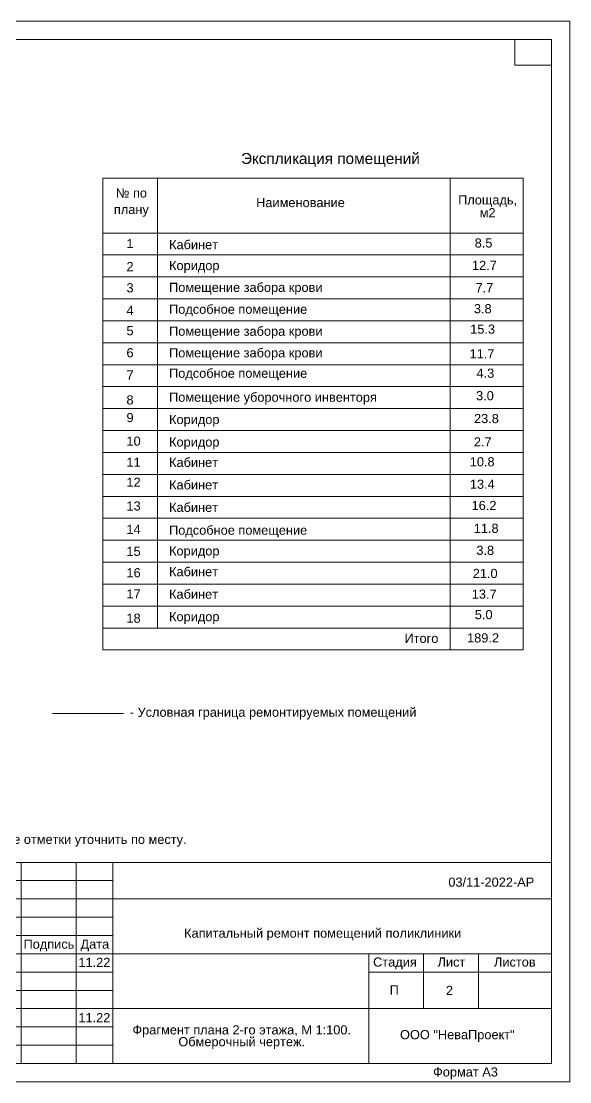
# Model space of a CAD drawing. Header units: metres. Extents: x 14679.5 to 14720.5, y 5478.8 to 5507.8.
# Drawn here: x 14705.55 to 14720.55, y 5478.8 to 5507.8 of the extents above; entities that cross this region are included whole.
import ezdxf
from ezdxf.enums import TextEntityAlignment as Align

# ---------------------------------------------------------------- set-up
doc = ezdxf.new("R2010")
doc.units = ezdxf.units.M
doc.header["$MEASUREMENT"] = 0
doc.linetypes.add('DGN Style 4', pattern=[5.601258, 2.79888, -1.39944, 0.003499, -1.39944])
doc.layers.add('Level 50', color=7, linetype='Continuous', lineweight=0)
doc.layers.add('Level 63', color=7, linetype='Continuous', lineweight=0)
doc.styles.add('ARIAL', font='arial.ttf')
doc.styles.add('Style-Arial', font='arial.ttf')

msp = doc.modelspace()

# ---------------------------------------------------------------- linework, layer by layer
at = {"color": 7, "linetype": 'Continuous', "lineweight": 13}
for p, q in [((14707.778, 5503.506), (14707.778, 5490.606)), ((14707.778, 5503.506), (14719.278, 5503.506)), ((14709.278, 5503.506), (14709.278, 5491.206)), ((14717.278, 5503.506), (14717.278, 5490.606)), ((14719.278, 5503.506), (14719.278, 5490.606)), ((14707.778, 5502.006), (14719.278, 5502.006)), ((14707.778, 5491.206), (14719.278, 5491.206)), ((14707.778, 5490.606), (14719.278, 5490.606))]:
    msp.add_line(p, q, dxfattribs=at)
at = {"color": 7, "linetype": 'Continuous', "lineweight": 0}
for p, q in [((14707.778, 5501.406), (14719.278, 5501.406)), ((14707.778, 5500.806), (14719.278, 5500.806)), ((14707.778, 5500.206), (14719.278, 5500.206)), ((14707.778, 5499.606), (14719.278, 5499.606)), ((14707.778, 5499.006), (14719.278, 5499.006)), ((14707.778, 5498.406), (14719.278, 5498.406)), ((14707.778, 5497.806), (14719.278, 5497.806)), ((14707.778, 5497.206), (14719.278, 5497.206)), ((14707.778, 5496.606), (14719.278, 5496.606)), ((14707.778, 5496.006), (14719.278, 5496.006)), ((14707.778, 5495.406), (14719.278, 5495.406)), ((14707.778, 5494.806), (14719.278, 5494.806)), ((14707.778, 5494.206), (14719.278, 5494.206)), ((14707.778, 5493.606), (14719.278, 5493.606)), ((14707.778, 5493.006), (14719.278, 5493.006)), ((14707.778, 5492.406), (14719.278, 5492.406)), ((14707.778, 5491.806), (14719.278, 5491.806))]:
    msp.add_line(p, q, dxfattribs=at)
at = {"color": 7, "linetype": 'DGN Style 4', "lineweight": 13}
msp.add_line((14708.341, 5488.866), (14706.407, 5488.866), dxfattribs=at)
at = {"layer": 'Level 50', "color": 7, "linetype": 'Continuous', "lineweight": 0}
for p, q in [((14679.55, 5507.798), (14720.55, 5507.798)), ((14720.55, 5507.798), (14720.55, 5478.798)), ((14720.55, 5478.798), (14679.55, 5478.798))]:
    msp.add_line(p, q, dxfattribs=at)
at = {"layer": 'Level 50', "color": 7, "linetype": 'Continuous', "lineweight": 13}
for p, q in [((14681.55, 5507.298), (14720.05, 5507.298)), ((14719.05, 5507.298), (14719.05, 5506.598)), ((14720.05, 5507.298), (14720.05, 5479.298)), ((14719.05, 5506.598), (14720.05, 5506.598)), ((14681.111, 5479.298), (14720.05, 5479.298))]:
    msp.add_line(p, q, dxfattribs=at)
at = {"layer": 'Level 63', "color": 7, "linetype": 'Continuous', "lineweight": 13}
for p, q in [((14701.55, 5484.798), (14720.05, 5484.798)), ((14705.55, 5484.798), (14705.55, 5479.298)), ((14707.05, 5484.798), (14707.05, 5479.298)), ((14708.05, 5484.798), (14708.05, 5479.298)), ((14708.05, 5483.798), (14720.05, 5483.798)), ((14701.55, 5482.798), (14708.05, 5482.798)), ((14701.55, 5482.298), (14720.05, 5482.298)), ((14715.05, 5482.298), (14715.05, 5479.298)), ((14716.55, 5482.298), (14716.55, 5480.798)), ((14718.05, 5482.298), (14718.05, 5480.798)), ((14715.05, 5481.798), (14720.05, 5481.798)), ((14708.05, 5480.798), (14720.05, 5480.798))]:
    msp.add_line(p, q, dxfattribs=at)
at = {"layer": 'Level 63', "color": 7, "linetype": 'Continuous', "lineweight": 0}
for p, q in [((14701.55, 5484.298), (14708.05, 5484.298)), ((14701.55, 5483.798), (14708.05, 5483.798)), ((14701.55, 5483.298), (14708.05, 5483.298)), ((14701.55, 5481.798), (14708.05, 5481.798)), ((14701.55, 5481.298), (14708.05, 5481.298)), ((14701.55, 5480.798), (14708.05, 5480.798)), ((14701.55, 5480.298), (14708.05, 5480.298)), ((14701.55, 5479.798), (14708.05, 5479.798))]:
    msp.add_line(p, q, dxfattribs=at)

# ---------------------------------------------------------------- texts
at = {"color": 7, "linetype": 'Continuous', "lineweight": 0, "style": 'Style-Arial'}
for s, height, p in [('Экспликация помещений', 0.3, (14714.004, 5504.045)), ('Наименование', 0.25, (14713.185, 5502.84))]:
    msp.add_text(s, height=height, dxfattribs=at).set_placement(p, align=Align.MIDDLE_CENTER)
for s, p in [('1', (14708.426, 5501.843)), ('2', (14708.426, 5501.213)), ('3', (14708.426, 5500.634)), ('4', (14708.426, 5500.016)), ('5', (14708.426, 5499.46)), ('6', (14708.426, 5498.858)), ('7', (14708.426, 5498.248)), ('8', (14708.426, 5497.569)), ('9', (14708.426, 5497.086)), ('10', (14708.426, 5496.442)), ('11', (14708.426, 5495.864)), ('12', (14708.426, 5495.317)), ('13', (14708.426, 5494.669)), ('14', (14708.426, 5494.031)), ('15', (14708.426, 5493.429)), ('16', (14708.426, 5492.843)), ('17', (14708.426, 5492.264)), ('18', (14708.426, 5491.6)), ('Итого', (14716.029, 5491.049)), ('03/11-2022-АР', (14717.228, 5484.382))]:
    msp.add_text(s, height=0.25, dxfattribs=at).set_placement(p, align=Align.TOP_LEFT)
at = {"color": 7, "linetype": 'DGN Style 4', "lineweight": 13, "style": 'Style-Arial'}
for s, p in [('Кабинет', (14709.591, 5501.814)), ('Коридор', (14709.591, 5501.243)), ('Помещение забора крови', (14709.591, 5500.646)), ('Подсобное помещение', (14709.591, 5500.048)), ('Помещение забора крови', (14709.591, 5499.447)), ('Помещение забора крови', (14709.591, 5498.856)), ('Подсобное помещение', (14709.591, 5498.298)), ('Помещение уборочного инвенторя', (14709.591, 5497.643)), ('Коридор', (14709.591, 5497.033)), ('Коридор', (14709.591, 5496.418)), ('Кабинет', (14709.591, 5495.861)), ('Кабинет', (14709.591, 5495.246)), ('Кабинет', (14709.591, 5494.631)), ('Подсобное помещение', (14709.591, 5494.007)), ('Коридор', (14709.591, 5493.439)), ('Кабинет', (14709.591, 5492.872)), ('Кабинет', (14709.591, 5492.257)), ('Коридор', (14709.591, 5491.642))]:
    msp.add_text(s, height=0.25, dxfattribs=at).set_placement(p, align=Align.TOP_LEFT)
at = {"color": 7, "linetype": 'Continuous', "lineweight": 13, "style": 'Style-Arial'}
for s, p in [('8.5', (14717.949, 5501.859)), ('12.7', (14717.874, 5501.247)), ('7.7', (14717.972, 5500.636)), ('3.8', (14717.927, 5500.062)), ('15.3', (14717.826, 5499.504)), ('11.7', (14717.808, 5498.828)), ('4.3', (14717.999, 5498.299)), ('3.0', (14717.986, 5497.684)), ('23.8', (14717.931, 5497.059)), ('2.7', (14717.926, 5496.421)), ('10.8', (14717.814, 5495.877)), ('13.4', (14717.817, 5495.263)), ('16.2', (14717.865, 5494.682)), ('11.8', (14717.923, 5494.057)), ('3.8', (14717.995, 5493.456)), ('21.0', (14717.896, 5492.824)), ('13.7', (14717.87, 5492.258)), ('5.0', (14717.952, 5491.698))]:
    msp.add_text(s, height=0.25, dxfattribs=at).set_placement(p, align=Align.TOP_LEFT)
msp.add_text('189.2', height=0.25, dxfattribs=at).set_placement((14718.178, 5490.936), align=Align.MIDDLE_CENTER)
at = {"color": 7, "linetype": 'Continuous', "lineweight": 13, "style": 'ARIAL'}
for s, p in [('11.22', (14707.548, 5482.19)), ('П', (14715.748, 5481.433)), ('11.22', (14707.548, 5480.678))]:
    msp.add_text(s, height=0.25, dxfattribs=at).set_placement(p, align=Align.TOP_CENTER)
at = {"color": 7, "lineweight": 13, "style": 'Style-Arial'}
msp.add_text('2', height=0.25, dxfattribs=at).set_placement((14717.163, 5481.422), align=Align.TOP_LEFT)
at = {"color": 7, "linetype": 'Continuous', "lineweight": 0, "char_height": 0.25, "attachment_point": 5, "style": 'Style-Arial'}
for s, insert, line_spacing_factor in [('№ по\\Pплану\\P', (14708.559, 5502.839), 1.08), ('Площадь,\\Pм2', (14718.303, 5502.737), 0.84), ('Капитальный ремонт помещений поликлиники ', (14713.791, 5482.826), 0.72)]:
    msp.add_mtext(s, dxfattribs=dict(at, insert=insert, line_spacing_factor=line_spacing_factor))
at = {"color": 7, "linetype": 'Continuous', "lineweight": 13, "char_height": 0.25, "style": 'Style-Arial'}
for s, insert, attachment_point, line_spacing_factor in [('- Условная граница ремонтируемых помещений ', (14708.516, 5489.029), 1, 0.72), ('Примечания:\\PВсе размеры, высотные отметки уточнить по месту.\\P\\P', (14701.597, 5485.39), 4, 1.14), ('Фрагмент плана 2-го этажа, М 1:100. \\PОбмерочный чертеж.', (14711.578, 5480.019), 5, 0.776524)]:
    msp.add_mtext(s, dxfattribs=dict(at, insert=insert, attachment_point=attachment_point, line_spacing_factor=line_spacing_factor))
at = {"layer": 'Level 63', "color": 7, "linetype": 'Continuous', "lineweight": 0, "style": 'Style-Arial'}
for s, p in [('Подпись', (14706.306, 5482.563)), ('Дата', (14707.561, 5482.563)), ('Стадия', (14715.768, 5482.073)), ('Лист', (14717.313, 5482.073)), ('Листов', (14719.046, 5482.073)), ('ООО "НеваПроект"', (14717.473, 5480.088)), ('Формат А3', (14717.697, 5479.068))]:
    msp.add_text(s, height=0.25, dxfattribs=at).set_placement(p, align=Align.MIDDLE_CENTER)

doc.saveas('drawing.dxf')
